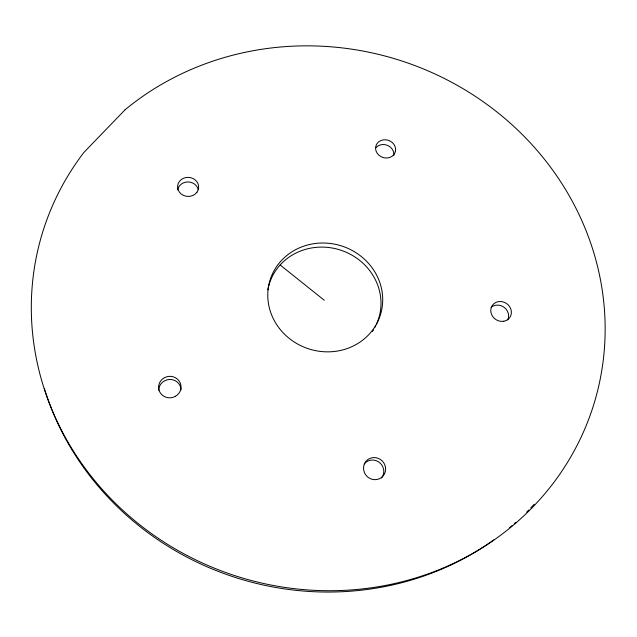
<?xml version="1.0" encoding="UTF-8"?>
<svg xmlns="http://www.w3.org/2000/svg" width="637" height="637" viewBox="0 0 637 637"><rect width="100%" height="100%" fill="white"/><g stroke="black" fill="none" stroke-linecap="round" stroke-linejoin="round"><path stroke-width="0.96" d="M280.129 264.976L324.289 300.266M534.188 504.281A286.276 268.551 18.6 0 1 530.82 507.864M528.758 509.99A286.276 268.551 18.6 0 1 526.664 512.1M515.779 522.356A286.276 268.551 18.6 0 1 514.274 523.686M512.005 525.652A286.276 268.551 18.6 0 1 509.704 527.595M493.81 539.905A286.276 268.551 18.6 0 1 44.343 388.554M375.75 325.754A57.37 53.635 18.6 0 1 374.882 327.418M373.457 329.87A57.37 53.635 18.6 0 1 372.422 331.463M267.827 289.835A57.37 53.635 18.6 0 1 339.967 249.919A57.37 53.635 18.6 0 1 376.547 324.066M376.101 147.489A10.065 8.942 19.3 0 1 387.798 145.507A10.065 8.942 19.3 0 1 393.801 155.444M491.159 307.384A10.534 9.571 34.3 0 1 495.737 305.242L498.381 305.131A10.534 9.571 34.3 0 1 507.689 319.893M364.221 463.895A11.163 10.749 44.8 0 1 382.988 467.224L383.713 470.01A11.163 10.749 44.8 0 1 381.499 478.013M158.748 390.377A11.14 10.662 -7.6 0 1 164.203 381.022L166.87 379.907A11.14 10.662 -7.6 0 1 181.004 389.844M177.691 189.874A10.463 9.467 4.2 0 1 179.323 186.068L181.115 184.228A10.463 9.467 4.2 0 1 198.274 189.643M395.545 150.77L394.86 153.015A10.144 8.998 19.3 0 1 382.964 157.49A10.144 8.998 19.3 0 1 375.679 146.956L376.371 144.71A10.144 8.998 19.3 0 1 388.244 140.291A10.144 8.998 19.3 0 1 395.545 150.77M125.194 109.668L83.941 152.386A288.72 270.534 18.6 0 0 271.306 585.092A288.72 270.534 18.6 0 0 593.429 251.543A288.72 270.534 18.6 0 0 125.194 109.668M196.937 192.247L195.137 194.11A10.55 9.531 4.3 0 1 181.211 193.998A10.55 9.531 4.3 0 1 179.339 181.497L181.147 179.642A10.55 9.531 4.3 0 1 195.026 179.785A10.55 9.531 4.3 0 1 196.937 192.247M175.573 396.246L172.882 397.392A11.235 10.749 -7.3 0 1 159.489 391.437A11.235 10.749 -7.3 0 1 164.091 377.884L166.775 376.754A11.235 10.749 -7.3 0 1 180.12 382.718A11.235 10.749 -7.3 0 1 175.573 396.246M503.787 321.255L501.104 321.367A10.622 9.635 34.2 0 1 490.848 311.875A10.622 9.635 34.2 0 1 498.397 301.635L501.056 301.532A10.622 9.635 34.2 0 1 511.304 311.015A10.622 9.635 34.2 0 1 503.787 321.255M385.544 467.654L384.812 464.843A11.259 10.837 44.4 0 0 371.793 457.828A11.259 10.837 44.4 0 0 363.6 469.525L364.316 472.351A11.259 10.837 44.4 0 0 377.351 479.414A11.259 10.837 44.4 0 0 385.544 467.654M279.476 328.533A57.856 54.026 18.6 0 0 378.235 320.562A57.856 54.026 18.6 0 0 318.014 243.207A57.856 54.026 18.6 0 0 279.476 328.533"/></g></svg>
